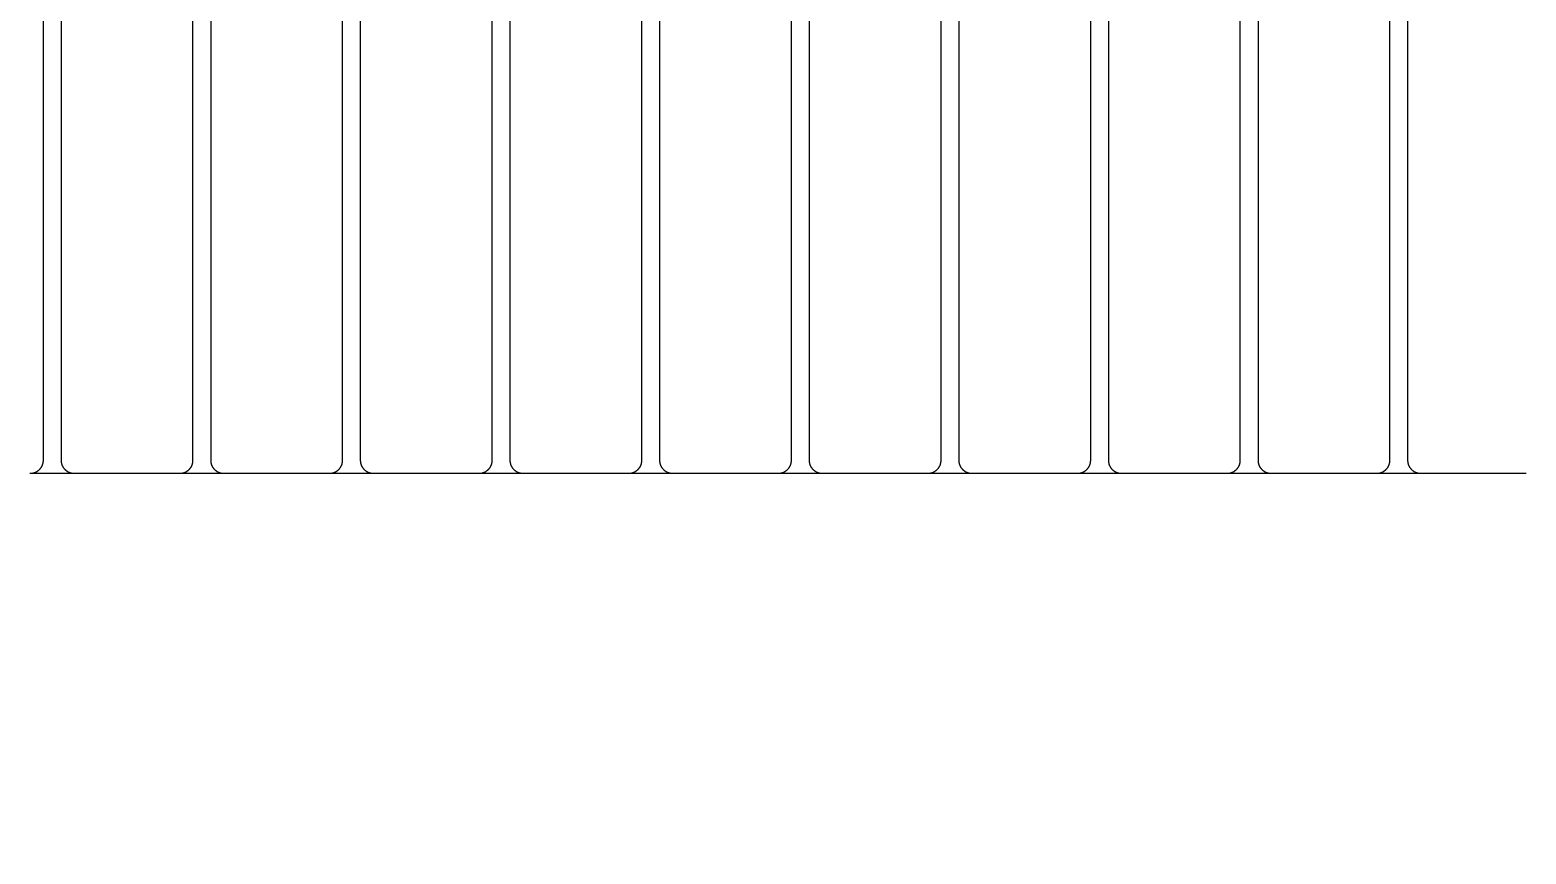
# Model space of a CAD drawing. Header units: millimetres. Extents: x -58335 to 291665, y -66693 to 213307.
# Drawn here: x 182912 to 183482, y -15647 to -15333 of the extents above; entities that cross this region are included whole.
import ezdxf

# ---------------------------------------------------------------- set-up
doc = ezdxf.new("R2010")
doc.units = ezdxf.units.MM
doc.header["$LTSCALE"] = 1000
for name, color, linetype in [('X-SITE$0$-MY-녹지', 254, 'Continuous'), ('X-SITE$0$-MY-시설선', 254, 'Continuous'), ('X-SITE$0$-MY-시설선 wood', 254, 'Continuous')]:
    doc.layers.add(name, color=color, linetype=linetype)
pattern_1 = [(0, (-29382.5, 14650.24), (317.5, 317.5), [158.75, -476.25]), (90, (-29303.13, 14570.87), (-317.5, 317.5), [158.75, -476.25])]

# ---------------------------------------------------------------- blocks, each defined once
blk = doc.blocks.new('X-SITE$0$GPSP-100')
at = {"layer": 'X-SITE$0$-MY-시설선'}
for points in [[(-1087.78, -350), (-1071.22, -350)], [(-1030.78, -350), (-1014.22, -350)], [(-973.78, -350), (-957.22, -350)], [(-916.78, -350), (-900.22, -350)], [(-859.78, -350), (-843.22, -350)], [(-802.78, -350), (-786.22, -350)], [(-745.78, -350), (-729.22, -350)], [(-688.78, -350), (-672.22, -350)], [(-631.78, -350), (-615.22, -350)], [(-574.78, -350), (-558.22, -350)]]:
    blk.add_lwpolyline(points, dxfattribs=at)
at = {"layer": 'X-SITE$0$-MY-시설선 wood'}
for points in [[(-1083, -345), (-1083, -5)], [(-1076, -5), (-1076, -345)], [(-1026, -345), (-1026, -5)], [(-1019, -5), (-1019, -345)], [(-969, -345), (-969, -5)], [(-962, -5), (-962, -345)], [(-912, -345), (-912, -5)], [(-905, -5), (-905, -345)], [(-855, -345), (-855, -5)], [(-848, -5), (-848, -345)], [(-798, -345), (-798, -5)], [(-791, -5), (-791, -345)], [(-741, -345), (-741, -5)], [(-734, -5), (-734, -345)], [(-684, -345), (-684, -5)], [(-677, -5), (-677, -345)], [(-627, -345), (-627, -5)], [(-620, -5), (-620, -345)], [(-570, -345), (-570, -5)], [(-563, -5), (-563, -345)], [(-1088, -350), (-1087.89, -350), (-1087.78, -350), (-1087.66, -349.99), (-1087.55, -349.98), (-1087.44, -349.97), (-1087.32, -349.95), (-1087.21, -349.94), (-1087.09, -349.92), (-1086.97, -349.89), (-1086.86, -349.87), (-1086.74, -349.84), (-1086.62, -349.81), (-1086.51, -349.77), (-1086.39, -349.73), (-1086.28, -349.69), (-1086.16, -349.65), (-1086.04, -349.6), (-1085.93, -349.55), (-1085.82, -349.5), (-1085.7, -349.44), (-1085.59, -349.38), (-1085.48, -349.32), (-1085.37, -349.25), (-1085.26, -349.18), (-1085.16, -349.11), (-1085.05, -349.04), (-1084.95, -348.96), (-1084.85, -348.88), (-1084.75, -348.8), (-1084.65, -348.71), (-1084.56, -348.63), (-1084.46, -348.54), (-1084.37, -348.44), (-1084.29, -348.35), (-1084.2, -348.25), (-1084.12, -348.15), (-1084.04, -348.05), (-1083.96, -347.95), (-1083.89, -347.84), (-1083.82, -347.74), (-1083.75, -347.63), (-1083.68, -347.52), (-1083.62, -347.41), (-1083.56, -347.3), (-1083.5, -347.18), (-1083.45, -347.07), (-1083.4, -346.96), (-1083.35, -346.84), (-1083.31, -346.72), (-1083.27, -346.61), (-1083.23, -346.49), (-1083.19, -346.38), (-1083.16, -346.26), (-1083.13, -346.14), (-1083.11, -346.03), (-1083.08, -345.91), (-1083.06, -345.79), (-1083.05, -345.68), (-1083.03, -345.56), (-1083.02, -345.45), (-1083.01, -345.34), (-1083, -345.22), (-1083, -345.11), (-1083, -345)], [(-1076, -345), (-1076, -345.11), (-1076, -345.22), (-1075.99, -345.34), (-1075.98, -345.45), (-1075.97, -345.56), (-1075.95, -345.68), (-1075.94, -345.79), (-1075.92, -345.91), (-1075.89, -346.03), (-1075.87, -346.14), (-1075.84, -346.26), (-1075.81, -346.38), (-1075.77, -346.49), (-1075.73, -346.61), (-1075.69, -346.72), (-1075.65, -346.84), (-1075.6, -346.96), (-1075.55, -347.07), (-1075.5, -347.18), (-1075.44, -347.3), (-1075.38, -347.41), (-1075.32, -347.52), (-1075.25, -347.63), (-1075.18, -347.74), (-1075.11, -347.84), (-1075.04, -347.95), (-1074.96, -348.05), (-1074.88, -348.15), (-1074.8, -348.25), (-1074.71, -348.35), (-1074.63, -348.44), (-1074.54, -348.54), (-1074.44, -348.63), (-1074.35, -348.71), (-1074.25, -348.8), (-1074.15, -348.88), (-1074.05, -348.96), (-1073.95, -349.04), (-1073.84, -349.11), (-1073.74, -349.18), (-1073.63, -349.25), (-1073.52, -349.32), (-1073.41, -349.38), (-1073.3, -349.44), (-1073.18, -349.5), (-1073.07, -349.55), (-1072.96, -349.6), (-1072.84, -349.65), (-1072.72, -349.69), (-1072.61, -349.73), (-1072.49, -349.77), (-1072.38, -349.81), (-1072.26, -349.84), (-1072.14, -349.87), (-1072.03, -349.89), (-1071.91, -349.92), (-1071.79, -349.94), (-1071.68, -349.95), (-1071.56, -349.97), (-1071.45, -349.98), (-1071.34, -349.99), (-1071.22, -350), (-1071.11, -350), (-1071, -350)], [(-1031, -350), (-1030.89, -350), (-1030.78, -350), (-1030.66, -349.99), (-1030.55, -349.98), (-1030.44, -349.97), (-1030.32, -349.95), (-1030.21, -349.94), (-1030.09, -349.92), (-1029.97, -349.89), (-1029.86, -349.87), (-1029.74, -349.84), (-1029.62, -349.81), (-1029.51, -349.77), (-1029.39, -349.73), (-1029.28, -349.69), (-1029.16, -349.65), (-1029.04, -349.6), (-1028.93, -349.55), (-1028.82, -349.5), (-1028.7, -349.44), (-1028.59, -349.38), (-1028.48, -349.32), (-1028.37, -349.25), (-1028.26, -349.18), (-1028.16, -349.11), (-1028.05, -349.04), (-1027.95, -348.96), (-1027.85, -348.88), (-1027.75, -348.8), (-1027.65, -348.71), (-1027.56, -348.63), (-1027.46, -348.54), (-1027.37, -348.44), (-1027.29, -348.35), (-1027.2, -348.25), (-1027.12, -348.15), (-1027.04, -348.05), (-1026.96, -347.95), (-1026.89, -347.84), (-1026.82, -347.74), (-1026.75, -347.63), (-1026.68, -347.52), (-1026.62, -347.41), (-1026.56, -347.3), (-1026.5, -347.18), (-1026.45, -347.07), (-1026.4, -346.96), (-1026.35, -346.84), (-1026.31, -346.72), (-1026.27, -346.61), (-1026.23, -346.49), (-1026.19, -346.38), (-1026.16, -346.26), (-1026.13, -346.14), (-1026.11, -346.03), (-1026.08, -345.91), (-1026.06, -345.79), (-1026.05, -345.68), (-1026.03, -345.56), (-1026.02, -345.45), (-1026.01, -345.34), (-1026, -345.22), (-1026, -345.11), (-1026, -345)], [(-1019, -345), (-1019, -345.11), (-1019, -345.22), (-1018.99, -345.34), (-1018.98, -345.45), (-1018.97, -345.56), (-1018.95, -345.68), (-1018.94, -345.79), (-1018.92, -345.91), (-1018.89, -346.03), (-1018.87, -346.14), (-1018.84, -346.26), (-1018.81, -346.38), (-1018.77, -346.49), (-1018.73, -346.61), (-1018.69, -346.72), (-1018.65, -346.84), (-1018.6, -346.96), (-1018.55, -347.07), (-1018.5, -347.18), (-1018.44, -347.3), (-1018.38, -347.41), (-1018.32, -347.52), (-1018.25, -347.63), (-1018.18, -347.74), (-1018.11, -347.84), (-1018.04, -347.95), (-1017.96, -348.05), (-1017.88, -348.15), (-1017.8, -348.25), (-1017.71, -348.35), (-1017.63, -348.44), (-1017.54, -348.54), (-1017.44, -348.63), (-1017.35, -348.71), (-1017.25, -348.8), (-1017.15, -348.88), (-1017.05, -348.96), (-1016.95, -349.04), (-1016.84, -349.11), (-1016.74, -349.18), (-1016.63, -349.25), (-1016.52, -349.32), (-1016.41, -349.38), (-1016.3, -349.44), (-1016.18, -349.5), (-1016.07, -349.55), (-1015.96, -349.6), (-1015.84, -349.65), (-1015.72, -349.69), (-1015.61, -349.73), (-1015.49, -349.77), (-1015.38, -349.81), (-1015.26, -349.84), (-1015.14, -349.87), (-1015.03, -349.89), (-1014.91, -349.92), (-1014.79, -349.94), (-1014.68, -349.95), (-1014.56, -349.97), (-1014.45, -349.98), (-1014.34, -349.99), (-1014.22, -350), (-1014.11, -350), (-1014, -350)], [(-974, -350), (-973.89, -350), (-973.78, -350), (-973.66, -349.99), (-973.55, -349.98), (-973.44, -349.97), (-973.32, -349.95), (-973.21, -349.94), (-973.09, -349.92), (-972.97, -349.89), (-972.86, -349.87), (-972.74, -349.84), (-972.62, -349.81), (-972.51, -349.77), (-972.39, -349.73), (-972.28, -349.69), (-972.16, -349.65), (-972.04, -349.6), (-971.93, -349.55), (-971.82, -349.5), (-971.7, -349.44), (-971.59, -349.38), (-971.48, -349.32), (-971.37, -349.25), (-971.26, -349.18), (-971.16, -349.11), (-971.05, -349.04), (-970.95, -348.96), (-970.85, -348.88), (-970.75, -348.8), (-970.65, -348.71), (-970.56, -348.63), (-970.46, -348.54), (-970.37, -348.44), (-970.29, -348.35), (-970.2, -348.25), (-970.12, -348.15), (-970.04, -348.05), (-969.96, -347.95), (-969.89, -347.84), (-969.82, -347.74), (-969.75, -347.63), (-969.68, -347.52), (-969.62, -347.41), (-969.56, -347.3), (-969.5, -347.18), (-969.45, -347.07), (-969.4, -346.96), (-969.35, -346.84), (-969.31, -346.72), (-969.27, -346.61), (-969.23, -346.49), (-969.19, -346.38), (-969.16, -346.26), (-969.13, -346.14), (-969.11, -346.03), (-969.08, -345.91), (-969.06, -345.79), (-969.05, -345.68), (-969.03, -345.56), (-969.02, -345.45), (-969.01, -345.34), (-969, -345.22), (-969, -345.11), (-969, -345)], [(-962, -345), (-962, -345.11), (-962, -345.22), (-961.99, -345.34), (-961.98, -345.45), (-961.97, -345.56), (-961.95, -345.68), (-961.94, -345.79), (-961.92, -345.91), (-961.89, -346.03), (-961.87, -346.14), (-961.84, -346.26), (-961.81, -346.38), (-961.77, -346.49), (-961.73, -346.61), (-961.69, -346.72), (-961.65, -346.84), (-961.6, -346.96), (-961.55, -347.07), (-961.5, -347.18), (-961.44, -347.3), (-961.38, -347.41), (-961.32, -347.52), (-961.25, -347.63), (-961.18, -347.74), (-961.11, -347.84), (-961.04, -347.95), (-960.96, -348.05), (-960.88, -348.15), (-960.8, -348.25), (-960.71, -348.35), (-960.63, -348.44), (-960.54, -348.54), (-960.44, -348.63), (-960.35, -348.71), (-960.25, -348.8), (-960.15, -348.88), (-960.05, -348.96), (-959.95, -349.04), (-959.84, -349.11), (-959.74, -349.18), (-959.63, -349.25), (-959.52, -349.32), (-959.41, -349.38), (-959.3, -349.44), (-959.18, -349.5), (-959.07, -349.55), (-958.96, -349.6), (-958.84, -349.65), (-958.72, -349.69), (-958.61, -349.73), (-958.49, -349.77), (-958.38, -349.81), (-958.26, -349.84), (-958.14, -349.87), (-958.03, -349.89), (-957.91, -349.92), (-957.79, -349.94), (-957.68, -349.95), (-957.56, -349.97), (-957.45, -349.98), (-957.34, -349.99), (-957.22, -350), (-957.11, -350), (-957, -350)], [(-917, -350), (-916.89, -350), (-916.78, -350), (-916.66, -349.99), (-916.55, -349.98), (-916.44, -349.97), (-916.32, -349.95), (-916.21, -349.94), (-916.09, -349.92), (-915.97, -349.89), (-915.86, -349.87), (-915.74, -349.84), (-915.62, -349.81), (-915.51, -349.77), (-915.39, -349.73), (-915.28, -349.69), (-915.16, -349.65), (-915.04, -349.6), (-914.93, -349.55), (-914.82, -349.5), (-914.7, -349.44), (-914.59, -349.38), (-914.48, -349.32), (-914.37, -349.25), (-914.26, -349.18), (-914.16, -349.11), (-914.05, -349.04), (-913.95, -348.96), (-913.85, -348.88), (-913.75, -348.8), (-913.65, -348.71), (-913.56, -348.63), (-913.46, -348.54), (-913.37, -348.44), (-913.29, -348.35), (-913.2, -348.25), (-913.12, -348.15), (-913.04, -348.05), (-912.96, -347.95), (-912.89, -347.84), (-912.82, -347.74), (-912.75, -347.63), (-912.68, -347.52), (-912.62, -347.41), (-912.56, -347.3), (-912.5, -347.18), (-912.45, -347.07), (-912.4, -346.96), (-912.35, -346.84), (-912.31, -346.72), (-912.27, -346.61), (-912.23, -346.49), (-912.19, -346.38), (-912.16, -346.26), (-912.13, -346.14), (-912.11, -346.03), (-912.08, -345.91), (-912.06, -345.79), (-912.05, -345.68), (-912.03, -345.56), (-912.02, -345.45), (-912.01, -345.34), (-912, -345.22), (-912, -345.11), (-912, -345)], [(-905, -345), (-905, -345.11), (-905, -345.22), (-904.99, -345.34), (-904.98, -345.45), (-904.97, -345.56), (-904.95, -345.68), (-904.94, -345.79), (-904.92, -345.91), (-904.89, -346.03), (-904.87, -346.14), (-904.84, -346.26), (-904.81, -346.38), (-904.77, -346.49), (-904.73, -346.61), (-904.69, -346.72), (-904.65, -346.84), (-904.6, -346.96), (-904.55, -347.07), (-904.5, -347.18), (-904.44, -347.3), (-904.38, -347.41), (-904.32, -347.52), (-904.25, -347.63), (-904.18, -347.74), (-904.11, -347.84), (-904.04, -347.95), (-903.96, -348.05), (-903.88, -348.15), (-903.8, -348.25), (-903.71, -348.35), (-903.63, -348.44), (-903.54, -348.54), (-903.44, -348.63), (-903.35, -348.71), (-903.25, -348.8), (-903.15, -348.88), (-903.05, -348.96), (-902.95, -349.04), (-902.84, -349.11), (-902.74, -349.18), (-902.63, -349.25), (-902.52, -349.32), (-902.41, -349.38), (-902.3, -349.44), (-902.18, -349.5), (-902.07, -349.55), (-901.96, -349.6), (-901.84, -349.65), (-901.72, -349.69), (-901.61, -349.73), (-901.49, -349.77), (-901.38, -349.81), (-901.26, -349.84), (-901.14, -349.87), (-901.03, -349.89), (-900.91, -349.92), (-900.79, -349.94), (-900.68, -349.95), (-900.56, -349.97), (-900.45, -349.98), (-900.34, -349.99), (-900.22, -350), (-900.11, -350), (-900, -350)], [(-860, -350), (-859.89, -350), (-859.78, -350), (-859.66, -349.99), (-859.55, -349.98), (-859.44, -349.97), (-859.32, -349.95), (-859.21, -349.94), (-859.09, -349.92), (-858.97, -349.89), (-858.86, -349.87), (-858.74, -349.84), (-858.62, -349.81), (-858.51, -349.77), (-858.39, -349.73), (-858.28, -349.69), (-858.16, -349.65), (-858.04, -349.6), (-857.93, -349.55), (-857.82, -349.5), (-857.7, -349.44), (-857.59, -349.38), (-857.48, -349.32), (-857.37, -349.25), (-857.26, -349.18), (-857.16, -349.11), (-857.05, -349.04), (-856.95, -348.96), (-856.85, -348.88), (-856.75, -348.8), (-856.65, -348.71), (-856.56, -348.63), (-856.46, -348.54), (-856.37, -348.44), (-856.29, -348.35), (-856.2, -348.25), (-856.12, -348.15), (-856.04, -348.05), (-855.96, -347.95), (-855.89, -347.84), (-855.82, -347.74), (-855.75, -347.63), (-855.68, -347.52), (-855.62, -347.41), (-855.56, -347.3), (-855.5, -347.18), (-855.45, -347.07), (-855.4, -346.96), (-855.35, -346.84), (-855.31, -346.72), (-855.27, -346.61), (-855.23, -346.49), (-855.19, -346.38), (-855.16, -346.26), (-855.13, -346.14), (-855.11, -346.03), (-855.08, -345.91), (-855.06, -345.79), (-855.05, -345.68), (-855.03, -345.56), (-855.02, -345.45), (-855.01, -345.34), (-855, -345.22), (-855, -345.11), (-855, -345)], [(-848, -345), (-848, -345.11), (-848, -345.22), (-847.99, -345.34), (-847.98, -345.45), (-847.97, -345.56), (-847.95, -345.68), (-847.94, -345.79), (-847.92, -345.91), (-847.89, -346.03), (-847.87, -346.14), (-847.84, -346.26), (-847.81, -346.38), (-847.77, -346.49), (-847.73, -346.61), (-847.69, -346.72), (-847.65, -346.84), (-847.6, -346.96), (-847.55, -347.07), (-847.5, -347.18), (-847.44, -347.3), (-847.38, -347.41), (-847.32, -347.52), (-847.25, -347.63), (-847.18, -347.74), (-847.11, -347.84), (-847.04, -347.95), (-846.96, -348.05), (-846.88, -348.15), (-846.8, -348.25), (-846.71, -348.35), (-846.63, -348.44), (-846.54, -348.54), (-846.44, -348.63), (-846.35, -348.71), (-846.25, -348.8), (-846.15, -348.88), (-846.05, -348.96), (-845.95, -349.04), (-845.84, -349.11), (-845.74, -349.18), (-845.63, -349.25), (-845.52, -349.32), (-845.41, -349.38), (-845.3, -349.44), (-845.18, -349.5), (-845.07, -349.55), (-844.96, -349.6), (-844.84, -349.65), (-844.72, -349.69), (-844.61, -349.73), (-844.49, -349.77), (-844.38, -349.81), (-844.26, -349.84), (-844.14, -349.87), (-844.03, -349.89), (-843.91, -349.92), (-843.79, -349.94), (-843.68, -349.95), (-843.56, -349.97), (-843.45, -349.98), (-843.34, -349.99), (-843.22, -350), (-843.11, -350), (-843, -350)], [(-803, -350), (-802.89, -350), (-802.78, -350), (-802.66, -349.99), (-802.55, -349.98), (-802.44, -349.97), (-802.32, -349.95), (-802.21, -349.94), (-802.09, -349.92), (-801.97, -349.89), (-801.86, -349.87), (-801.74, -349.84), (-801.62, -349.81), (-801.51, -349.77), (-801.39, -349.73), (-801.28, -349.69), (-801.16, -349.65), (-801.04, -349.6), (-800.93, -349.55), (-800.82, -349.5), (-800.7, -349.44), (-800.59, -349.38), (-800.48, -349.32), (-800.37, -349.25), (-800.26, -349.18), (-800.16, -349.11), (-800.05, -349.04), (-799.95, -348.96), (-799.85, -348.88), (-799.75, -348.8), (-799.65, -348.71), (-799.56, -348.63), (-799.46, -348.54), (-799.37, -348.44), (-799.29, -348.35), (-799.2, -348.25), (-799.12, -348.15), (-799.04, -348.05), (-798.96, -347.95), (-798.89, -347.84), (-798.82, -347.74), (-798.75, -347.63), (-798.68, -347.52), (-798.62, -347.41), (-798.56, -347.3), (-798.5, -347.18), (-798.45, -347.07), (-798.4, -346.96), (-798.35, -346.84), (-798.31, -346.72), (-798.27, -346.61), (-798.23, -346.49), (-798.19, -346.38), (-798.16, -346.26), (-798.13, -346.14), (-798.11, -346.03), (-798.08, -345.91), (-798.06, -345.79), (-798.05, -345.68), (-798.03, -345.56), (-798.02, -345.45), (-798.01, -345.34), (-798, -345.22), (-798, -345.11), (-798, -345)], [(-791, -345), (-791, -345.11), (-791, -345.22), (-790.99, -345.34), (-790.98, -345.45), (-790.97, -345.56), (-790.95, -345.68), (-790.94, -345.79), (-790.92, -345.91), (-790.89, -346.03), (-790.87, -346.14), (-790.84, -346.26), (-790.81, -346.38), (-790.77, -346.49), (-790.73, -346.61), (-790.69, -346.72), (-790.65, -346.84), (-790.6, -346.96), (-790.55, -347.07), (-790.5, -347.18), (-790.44, -347.3), (-790.38, -347.41), (-790.32, -347.52), (-790.25, -347.63), (-790.18, -347.74), (-790.11, -347.84), (-790.04, -347.95), (-789.96, -348.05), (-789.88, -348.15), (-789.8, -348.25), (-789.71, -348.35), (-789.63, -348.44), (-789.54, -348.54), (-789.44, -348.63), (-789.35, -348.71), (-789.25, -348.8), (-789.15, -348.88), (-789.05, -348.96), (-788.95, -349.04), (-788.84, -349.11), (-788.74, -349.18), (-788.63, -349.25), (-788.52, -349.32), (-788.41, -349.38), (-788.3, -349.44), (-788.18, -349.5), (-788.07, -349.55), (-787.96, -349.6), (-787.84, -349.65), (-787.72, -349.69), (-787.61, -349.73), (-787.49, -349.77), (-787.38, -349.81), (-787.26, -349.84), (-787.14, -349.87), (-787.03, -349.89), (-786.91, -349.92), (-786.79, -349.94), (-786.68, -349.95), (-786.56, -349.97), (-786.45, -349.98), (-786.34, -349.99), (-786.22, -350), (-786.11, -350), (-786, -350)], [(-746, -350), (-745.89, -350), (-745.78, -350), (-745.66, -349.99), (-745.55, -349.98), (-745.44, -349.97), (-745.32, -349.95), (-745.21, -349.94), (-745.09, -349.92), (-744.97, -349.89), (-744.86, -349.87), (-744.74, -349.84), (-744.62, -349.81), (-744.51, -349.77), (-744.39, -349.73), (-744.28, -349.69), (-744.16, -349.65), (-744.04, -349.6), (-743.93, -349.55), (-743.82, -349.5), (-743.7, -349.44), (-743.59, -349.38), (-743.48, -349.32), (-743.37, -349.25), (-743.26, -349.18), (-743.16, -349.11), (-743.05, -349.04), (-742.95, -348.96), (-742.85, -348.88), (-742.75, -348.8), (-742.65, -348.71), (-742.56, -348.63), (-742.46, -348.54), (-742.37, -348.44), (-742.29, -348.35), (-742.2, -348.25), (-742.12, -348.15), (-742.04, -348.05), (-741.96, -347.95), (-741.89, -347.84), (-741.82, -347.74), (-741.75, -347.63), (-741.68, -347.52), (-741.62, -347.41), (-741.56, -347.3), (-741.5, -347.18), (-741.45, -347.07), (-741.4, -346.96), (-741.35, -346.84), (-741.31, -346.72), (-741.27, -346.61), (-741.23, -346.49), (-741.19, -346.38), (-741.16, -346.26), (-741.13, -346.14), (-741.11, -346.03), (-741.08, -345.91), (-741.06, -345.79), (-741.05, -345.68), (-741.03, -345.56), (-741.02, -345.45), (-741.01, -345.34), (-741, -345.22), (-741, -345.11), (-741, -345)], [(-734, -345), (-734, -345.11), (-734, -345.22), (-733.99, -345.34), (-733.98, -345.45), (-733.97, -345.56), (-733.95, -345.68), (-733.94, -345.79), (-733.92, -345.91), (-733.89, -346.03), (-733.87, -346.14), (-733.84, -346.26), (-733.81, -346.38), (-733.77, -346.49), (-733.73, -346.61), (-733.69, -346.72), (-733.65, -346.84), (-733.6, -346.96), (-733.55, -347.07), (-733.5, -347.18), (-733.44, -347.3), (-733.38, -347.41), (-733.32, -347.52), (-733.25, -347.63), (-733.18, -347.74), (-733.11, -347.84), (-733.04, -347.95), (-732.96, -348.05), (-732.88, -348.15), (-732.8, -348.25), (-732.71, -348.35), (-732.63, -348.44), (-732.54, -348.54), (-732.44, -348.63), (-732.35, -348.71), (-732.25, -348.8), (-732.15, -348.88), (-732.05, -348.96), (-731.95, -349.04), (-731.84, -349.11), (-731.74, -349.18), (-731.63, -349.25), (-731.52, -349.32), (-731.41, -349.38), (-731.3, -349.44), (-731.18, -349.5), (-731.07, -349.55), (-730.96, -349.6), (-730.84, -349.65), (-730.72, -349.69), (-730.61, -349.73), (-730.49, -349.77), (-730.38, -349.81), (-730.26, -349.84), (-730.14, -349.87), (-730.03, -349.89), (-729.91, -349.92), (-729.79, -349.94), (-729.68, -349.95), (-729.56, -349.97), (-729.45, -349.98), (-729.34, -349.99), (-729.22, -350), (-729.11, -350), (-729, -350)], [(-689, -350), (-688.89, -350), (-688.78, -350), (-688.66, -349.99), (-688.55, -349.98), (-688.44, -349.97), (-688.32, -349.95), (-688.21, -349.94), (-688.09, -349.92), (-687.97, -349.89), (-687.86, -349.87), (-687.74, -349.84), (-687.62, -349.81), (-687.51, -349.77), (-687.39, -349.73), (-687.28, -349.69), (-687.16, -349.65), (-687.04, -349.6), (-686.93, -349.55), (-686.82, -349.5), (-686.7, -349.44), (-686.59, -349.38), (-686.48, -349.32), (-686.37, -349.25), (-686.26, -349.18), (-686.16, -349.11), (-686.05, -349.04), (-685.95, -348.96), (-685.85, -348.88), (-685.75, -348.8), (-685.65, -348.71), (-685.56, -348.63), (-685.46, -348.54), (-685.37, -348.44), (-685.29, -348.35), (-685.2, -348.25), (-685.12, -348.15), (-685.04, -348.05), (-684.96, -347.95), (-684.89, -347.84), (-684.82, -347.74), (-684.75, -347.63), (-684.68, -347.52), (-684.62, -347.41), (-684.56, -347.3), (-684.5, -347.18), (-684.45, -347.07), (-684.4, -346.96), (-684.35, -346.84), (-684.31, -346.72), (-684.27, -346.61), (-684.23, -346.49), (-684.19, -346.38), (-684.16, -346.26), (-684.13, -346.14), (-684.11, -346.03), (-684.08, -345.91), (-684.06, -345.79), (-684.05, -345.68), (-684.03, -345.56), (-684.02, -345.45), (-684.01, -345.34), (-684, -345.22), (-684, -345.11), (-684, -345)], [(-677, -345), (-677, -345.11), (-677, -345.22), (-676.99, -345.34), (-676.98, -345.45), (-676.97, -345.56), (-676.95, -345.68), (-676.94, -345.79), (-676.92, -345.91), (-676.89, -346.03), (-676.87, -346.14), (-676.84, -346.26), (-676.81, -346.38), (-676.77, -346.49), (-676.73, -346.61), (-676.69, -346.72), (-676.65, -346.84), (-676.6, -346.96), (-676.55, -347.07), (-676.5, -347.18), (-676.44, -347.3), (-676.38, -347.41), (-676.32, -347.52), (-676.25, -347.63), (-676.18, -347.74), (-676.11, -347.84), (-676.04, -347.95), (-675.96, -348.05), (-675.88, -348.15), (-675.8, -348.25), (-675.71, -348.35), (-675.63, -348.44), (-675.54, -348.54), (-675.44, -348.63), (-675.35, -348.71), (-675.25, -348.8), (-675.15, -348.88), (-675.05, -348.96), (-674.95, -349.04), (-674.84, -349.11), (-674.74, -349.18), (-674.63, -349.25), (-674.52, -349.32), (-674.41, -349.38), (-674.3, -349.44), (-674.18, -349.5), (-674.07, -349.55), (-673.96, -349.6), (-673.84, -349.65), (-673.72, -349.69), (-673.61, -349.73), (-673.49, -349.77), (-673.38, -349.81), (-673.26, -349.84), (-673.14, -349.87), (-673.03, -349.89), (-672.91, -349.92), (-672.79, -349.94), (-672.68, -349.95), (-672.56, -349.97), (-672.45, -349.98), (-672.34, -349.99), (-672.22, -350), (-672.11, -350), (-672, -350)], [(-632, -350), (-631.89, -350), (-631.78, -350), (-631.66, -349.99), (-631.55, -349.98), (-631.44, -349.97), (-631.32, -349.95), (-631.21, -349.94), (-631.09, -349.92), (-630.97, -349.89), (-630.86, -349.87), (-630.74, -349.84), (-630.62, -349.81), (-630.51, -349.77), (-630.39, -349.73), (-630.28, -349.69), (-630.16, -349.65), (-630.04, -349.6), (-629.93, -349.55), (-629.82, -349.5), (-629.7, -349.44), (-629.59, -349.38), (-629.48, -349.32), (-629.37, -349.25), (-629.26, -349.18), (-629.16, -349.11), (-629.05, -349.04), (-628.95, -348.96), (-628.85, -348.88), (-628.75, -348.8), (-628.65, -348.71), (-628.56, -348.63), (-628.46, -348.54), (-628.37, -348.44), (-628.29, -348.35), (-628.2, -348.25), (-628.12, -348.15), (-628.04, -348.05), (-627.96, -347.95), (-627.89, -347.84), (-627.82, -347.74), (-627.75, -347.63), (-627.68, -347.52), (-627.62, -347.41), (-627.56, -347.3), (-627.5, -347.18), (-627.45, -347.07), (-627.4, -346.96), (-627.35, -346.84), (-627.31, -346.72), (-627.27, -346.61), (-627.23, -346.49), (-627.19, -346.38), (-627.16, -346.26), (-627.13, -346.14), (-627.11, -346.03), (-627.08, -345.91), (-627.06, -345.79), (-627.05, -345.68), (-627.03, -345.56), (-627.02, -345.45), (-627.01, -345.34), (-627, -345.22), (-627, -345.11), (-627, -345)], [(-620, -345), (-620, -345.11), (-620, -345.22), (-619.99, -345.34), (-619.98, -345.45), (-619.97, -345.56), (-619.95, -345.68), (-619.94, -345.79), (-619.92, -345.91), (-619.89, -346.03), (-619.87, -346.14), (-619.84, -346.26), (-619.81, -346.38), (-619.77, -346.49), (-619.73, -346.61), (-619.69, -346.72), (-619.65, -346.84), (-619.6, -346.96), (-619.55, -347.07), (-619.5, -347.18), (-619.44, -347.3), (-619.38, -347.41), (-619.32, -347.52), (-619.25, -347.63), (-619.18, -347.74), (-619.11, -347.84), (-619.04, -347.95), (-618.96, -348.05), (-618.88, -348.15), (-618.8, -348.25), (-618.71, -348.35), (-618.63, -348.44), (-618.54, -348.54), (-618.44, -348.63), (-618.35, -348.71), (-618.25, -348.8), (-618.15, -348.88), (-618.05, -348.96), (-617.95, -349.04), (-617.84, -349.11), (-617.74, -349.18), (-617.63, -349.25), (-617.52, -349.32), (-617.41, -349.38), (-617.3, -349.44), (-617.18, -349.5), (-617.07, -349.55), (-616.96, -349.6), (-616.84, -349.65), (-616.72, -349.69), (-616.61, -349.73), (-616.49, -349.77), (-616.38, -349.81), (-616.26, -349.84), (-616.14, -349.87), (-616.03, -349.89), (-615.91, -349.92), (-615.79, -349.94), (-615.68, -349.95), (-615.56, -349.97), (-615.45, -349.98), (-615.34, -349.99), (-615.22, -350), (-615.11, -350), (-615, -350)], [(-575, -350), (-574.89, -350), (-574.78, -350), (-574.66, -349.99), (-574.55, -349.98), (-574.44, -349.97), (-574.32, -349.95), (-574.21, -349.94), (-574.09, -349.92), (-573.97, -349.89), (-573.86, -349.87), (-573.74, -349.84), (-573.62, -349.81), (-573.51, -349.77), (-573.39, -349.73), (-573.28, -349.69), (-573.16, -349.65), (-573.04, -349.6), (-572.93, -349.55), (-572.82, -349.5), (-572.7, -349.44), (-572.59, -349.38), (-572.48, -349.32), (-572.37, -349.25), (-572.26, -349.18), (-572.16, -349.11), (-572.05, -349.04), (-571.95, -348.96), (-571.85, -348.88), (-571.75, -348.8), (-571.65, -348.71), (-571.56, -348.63), (-571.46, -348.54), (-571.37, -348.44), (-571.29, -348.35), (-571.2, -348.25), (-571.12, -348.15), (-571.04, -348.05), (-570.96, -347.95), (-570.89, -347.84), (-570.82, -347.74), (-570.75, -347.63), (-570.68, -347.52), (-570.62, -347.41), (-570.56, -347.3), (-570.5, -347.18), (-570.45, -347.07), (-570.4, -346.96), (-570.35, -346.84), (-570.31, -346.72), (-570.27, -346.61), (-570.23, -346.49), (-570.19, -346.38), (-570.16, -346.26), (-570.13, -346.14), (-570.11, -346.03), (-570.08, -345.91), (-570.06, -345.79), (-570.05, -345.68), (-570.03, -345.56), (-570.02, -345.45), (-570.01, -345.34), (-570, -345.22), (-570, -345.11), (-570, -345)], [(-563, -345), (-563, -345.11), (-563, -345.22), (-562.99, -345.34), (-562.98, -345.45), (-562.97, -345.56), (-562.95, -345.68), (-562.94, -345.79), (-562.92, -345.91), (-562.89, -346.03), (-562.87, -346.14), (-562.84, -346.26), (-562.81, -346.38), (-562.77, -346.49), (-562.73, -346.61), (-562.69, -346.72), (-562.65, -346.84), (-562.6, -346.96), (-562.55, -347.07), (-562.5, -347.18), (-562.44, -347.3), (-562.38, -347.41), (-562.32, -347.52), (-562.25, -347.63), (-562.18, -347.74), (-562.11, -347.84), (-562.04, -347.95), (-561.96, -348.05), (-561.88, -348.15), (-561.8, -348.25), (-561.71, -348.35), (-561.63, -348.44), (-561.54, -348.54), (-561.44, -348.63), (-561.35, -348.71), (-561.25, -348.8), (-561.15, -348.88), (-561.05, -348.96), (-560.95, -349.04), (-560.84, -349.11), (-560.74, -349.18), (-560.63, -349.25), (-560.52, -349.32), (-560.41, -349.38), (-560.3, -349.44), (-560.18, -349.5), (-560.07, -349.55), (-559.96, -349.6), (-559.84, -349.65), (-559.72, -349.69), (-559.61, -349.73), (-559.49, -349.77), (-559.38, -349.81), (-559.26, -349.84), (-559.14, -349.87), (-559.03, -349.89), (-558.91, -349.92), (-558.79, -349.94), (-558.68, -349.95), (-558.56, -349.97), (-558.45, -349.98), (-558.34, -349.99), (-558.22, -350), (-558.11, -350), (-558, -350)], [(-1128, -350), (-1088, -350)], [(-1071, -350), (-1031, -350)], [(-1014, -350), (-974, -350)], [(-957, -350), (-917, -350)], [(-900, -350), (-860, -350)], [(-843, -350), (-803, -350)], [(-786, -350), (-746, -350)], [(-729, -350), (-689, -350)], [(-672, -350), (-632, -350)], [(-615, -350), (-575, -350)]]:
    blk.add_lwpolyline(points, dxfattribs=at)
blk = doc.blocks.new('X-SITE$0$240910_L-1F')
at = {"layer": 'X-SITE$0$-MY-녹지'}
h = blk.add_hatch(dxfattribs=at)
h.set_pattern_fill('CROSS', color=256, scale=50, style=2)
h.set_pattern_definition(pattern_1)
edge = h.paths.add_edge_path()
edge.add_line((167850, -2045.25), (167850, 3516.56))
edge.add_arc((169000, 3516.56), 1150, 135, 180, ccw=False)
edge.add_line((168186.83, 4329.73), (170751.04, 6893.95))
edge.add_arc((170150, 7494.99), 850, 315, 360)
edge.add_line((171000, 7494.99), (171000, 10430.77))
edge.add_arc((170650, 10430.77), 350, 0, 90)
edge.add_line((170650, 10780.77), (169000, 10780.77))
edge.add_line((169000, 10780.77), (169000, 15580.77))
edge.add_line((169000, 15580.77), (171150, 15580.77))
edge.add_arc((171150, 15930.77), 350, 270, 360)
edge.add_line((171500, 15930.77), (171500, 18665.51))
edge.add_line((171500, 18665.51), (172500, 19665.51))
edge.add_line((172500, 19665.51), (172500, 33574.84))
edge.add_arc((171500, 32018.4), 1850, 57.27956, 90)
edge.add_line((171500, 33868.4), (163650, 33868.4))
edge.add_line((163650, 33868.4), (163650, -2251.6))
edge.add_line((163650, -2251.6), (118350, -2251.6))
edge.add_line((118350, -2251.6), (118350, 24610.81))
edge.add_arc((118000, 24610.81), 350, 0, 134.5656)
edge.add_line((117754.4, 24860.17), (112674.6, 19856.82))
edge.add_arc((113271.07, 19251.24), 850, 134.56562, 180)
edge.add_line((112421.07, 19251.24), (112421.07, -3601.59))
edge.add_arc((113271.07, -3601.59), 850, 180, 270)
edge.add_line((113271.07, -4451.59), (115271.08, -4451.59))
edge.add_line((115271.08, -4451.59), (117627.53, -6101.59))
edge.add_line((117627.53, -6101.59), (164145.73, -6101.6))
edge.add_line((164145.73, -6101.6), (167601.04, -2646.29))
edge.add_arc((167000, -2045.25), 850, 314.99999, 360)
h = blk.add_hatch(dxfattribs=at)
h.set_pattern_fill('CROSS', color=256, scale=50, style=2)
h.set_pattern_definition(pattern_1)
edge = h.paths.add_edge_path()
edge.add_line((167850, -2045.25), (167850, 3516.56))
edge.add_arc((169000, 3516.56), 1150, 135, 180, ccw=False)
edge.add_line((168186.83, 4329.73), (170751.04, 6893.95))
edge.add_arc((170150, 7494.99), 850, 315, 360)
edge.add_line((171000, 7494.99), (171000, 10430.77))
edge.add_arc((170650, 10430.77), 350, 0, 90)
edge.add_line((170650, 10780.77), (169000, 10780.77))
edge.add_line((169000, 10780.77), (169000, 15580.77))
edge.add_line((169000, 15580.77), (171150, 15580.77))
edge.add_arc((171150, 15930.77), 350, 270, 360)
edge.add_line((171500, 15930.77), (171500, 18665.51))
edge.add_line((171500, 18665.51), (172500, 19665.51))
edge.add_line((172500, 19665.51), (172500, 33574.84))
edge.add_arc((171500, 32018.4), 1850, 57.27956, 90)
edge.add_line((171500, 33868.4), (163650, 33868.4))
edge.add_line((163650, 33868.4), (163650, -2251.6))
edge.add_line((163650, -2251.6), (118350, -2251.6))
edge.add_line((118350, -2251.6), (118350, 24610.81))
edge.add_arc((118000, 24610.81), 350, 0, 134.5656)
edge.add_line((117754.4, 24860.17), (112674.6, 19856.82))
edge.add_arc((113271.07, 19251.24), 850, 134.56562, 180)
edge.add_line((112421.07, 19251.24), (112421.07, -3601.59))
edge.add_arc((113271.07, -3601.59), 850, 180, 270)
edge.add_line((113271.07, -4451.59), (115271.08, -4451.59))
edge.add_line((115271.08, -4451.59), (117627.53, -6101.59))
edge.add_line((117627.53, -6101.59), (164145.73, -6101.6))
edge.add_line((164145.73, -6101.6), (167601.04, -2646.29))
edge.add_arc((167000, -2045.25), 850, 314.99999, 360)
at = {"layer": 'X-SITE$0$-MY-시설선', "xscale": -1}
blk.add_blockref('X-SITE$0$GPSP-100', (152971.9, -501.6), dxfattribs=at)
blk.add_blockref('X-SITE$0$GPSP-100', (152971.9, -501.6), dxfattribs=at)

msp = doc.modelspace()

# ---------------------------------------------------------------- block references
msp.add_blockref('X-SITE$0$240910_L-1F', (29382.5, -14650.24))

doc.saveas('drawing.dxf')
